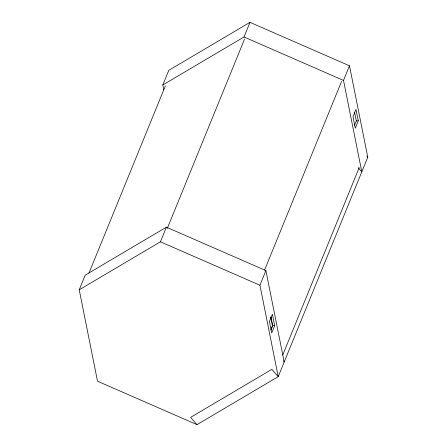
<?xml version="1.0" encoding="UTF-8"?>
<svg xmlns="http://www.w3.org/2000/svg" width="447" height="447" viewBox="0 0 447 447"><rect width="100%" height="100%" fill="white"/><g stroke="black" fill="none" stroke-linecap="round" stroke-linejoin="round"><path stroke-width="0.67" d="M163.764 89.746L162.809 84.969L168.782 70.341L249.99 22.35L349.487 65.782L367.775 157.204L278.218 376.659L197.01 424.65L97.513 381.218L79.225 289.796L85.193 275.162L166.401 227.177L265.898 270.608L284.191 362.031L283.281 360.986M88.914 273.229L165.384 85.846M79.225 289.796L160.434 241.805L166.401 227.177M162.809 84.969L244.017 36.978L249.99 22.35M167.301 228.378L244.559 39.057M264.574 270.077L341.569 81.404M197.01 424.65L190.634 417.353L271.843 369.362L278.218 376.659L259.93 285.236L265.898 270.608M358.164 167.664L361.807 171.838L343.514 80.415L349.487 65.782M270.943 329.405L272.435 325.746L270.686 317.007M270.999 330.009L272.737 325.74L270.988 317.001M354.583 125.182L356.326 120.913L354.577 112.175M274.693 325.69L271.709 333.004L269.424 321.577L272.407 314.263L274.693 325.69L272.737 325.74M358.282 120.863L355.298 128.183L353.013 116.751L355.996 109.437L358.282 120.863L356.326 120.913M282.744 354.991L359.209 167.608M244.017 36.978L343.514 80.415M160.434 241.805L259.93 285.236M366.864 156.165L367.775 157.204"/></g></svg>
